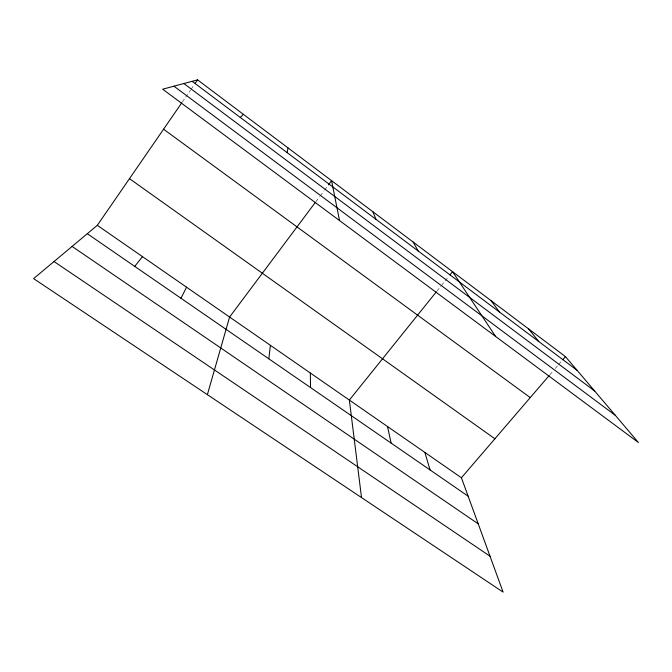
<?xml version="1.0" encoding="UTF-8"?>
<svg xmlns="http://www.w3.org/2000/svg" width="672" height="672" viewBox="0 0 672 672"><rect width="100%" height="100%" fill="white"/><g stroke="black" fill="none" stroke-linecap="round" stroke-linejoin="round"><path stroke-width="0.5" stroke-dasharray="3.36 2.52" d="M182.339 101.984L190.546 90.073M191.134 89.225L194.065 84.974M315.874 201.684L319.645 196.644M320.275 195.804L324.047 190.764M324.668 189.924L327.818 185.716M437.01 291.001L440.899 286.171M441.546 285.365L448.661 276.503M549.881 374.741L552.586 371.591M555.29 368.441L557.995 365.282M558.676 364.493L562.061 360.553"/><path stroke-width="1.01" d="M268.8 358.789L270.421 345.341M287.162 152.645L288.028 147.907M207.379 394.657L229.597 317.041L315.244 202.524M180.97 298.259L186.556 287.196M97.314 225.322L461.42 477.767L503.118 592.133L33.6 278.62L97.314 225.322L181.751 102.841M195.241 83.269L197.585 79.867L565.446 356.614L638.4 442.512L162.666 89.208L197.585 79.867M328.44 184.876L331.582 180.676L339.511 220.542M134.728 266.381L142.472 256.637M436.363 291.808L349.356 400.067L361.519 497.582M449.954 274.898L452.542 271.673L495.617 336.47M461.42 477.767L549.2 375.53M562.733 359.764L565.446 356.614M240.29 117.449L243.373 114.316M54.02 261.534L490.014 556.198M72.089 246.422L478.22 523.849M87.301 233.696L468.132 496.18M129.486 178.651L494.894 438.782M163.573 129.209L530.25 397.606M173.956 86.192L615.317 415.33M183.868 83.538L594.661 391.012M192.158 81.32L577.088 370.322M528.654 328.936L538.768 341.552M491.03 300.628L499.531 312.094M413.162 242.046L418.211 251.034M372.851 211.722L376.043 219.383M424.872 452.432L430.063 469.946M387.526 426.535L391.129 443.108M310.33 373.01L310.531 387.551"/></g></svg>
